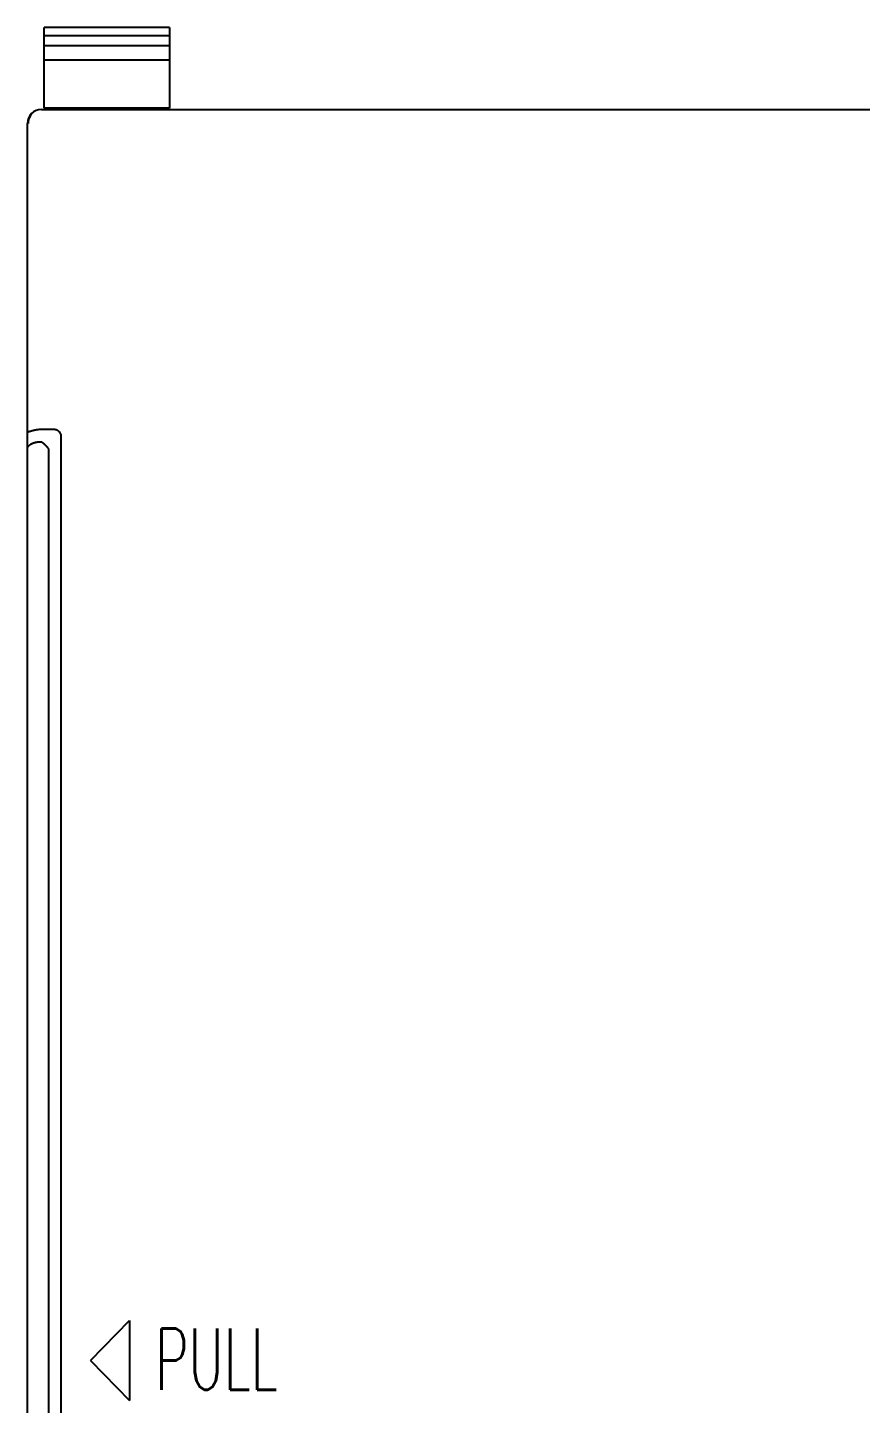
# Model space of a CAD drawing. Extents: x 147 to 432, y 261 to 358.
# Drawn here: x 147.41 to 177.36, y 308.93 to 358.43 of the extents above; entities that cross this region are included whole.
import ezdxf

# ---------------------------------------------------------------- set-up
doc = ezdxf.new("R2010")
doc.units = 0
doc.header["$MEASUREMENT"] = 0
doc.layers.get('0').update_dxf_attribs({"linetype": 'CONTINUOUS'})
doc.styles.get("Standard").update_dxf_attribs({"font": 'txt.shx'})

msp = doc.modelspace()

# ---------------------------------------------------------------- linework, layer by layer
at = {"color": 7, "linetype": 'Continuous'}
for p, q in [((148.00553, 358.14004), (152.50553, 358.14004)), ((148.00553, 357.77682), (152.50553, 357.77682)), ((148.00553, 357.26005), (152.50553, 357.26005))]:
    msp.add_line(p, q, dxfattribs=at)
for points in [[(148.00553, 355.52723), (148.00553, 358.42723)], [(152.50553, 358.42723), (148.00553, 358.42723)], [(152.50553, 358.42723), (152.50553, 355.52723)], [(147.90553, 355.47723), (186.10656, 355.47723)], [(152.50553, 355.52723), (148.00553, 355.52723)], [(149.50553, 355.47726), (149.50553, 355.52723)], [(150.00553, 355.47726), (150.00553, 355.52723)], [(150.50553, 355.52723), (150.50553, 355.47726)], [(151.00553, 355.52723), (151.00553, 355.47726)], [(147.40553, 265.97723), (147.40553, 354.97723)], [(147.40556, 343.27726), (147.40578, 343.28474), (147.406053, 343.28851), (147.40644, 343.29227), (147.406954, 343.296073), (147.40758, 343.29986), (147.40832, 343.303687), (147.40917, 343.30749), (147.410154, 343.31134), (147.41125, 343.31516), (147.41247, 343.319018), (147.4138, 343.32284), (147.415281, 343.326712), (147.41687, 343.33054), (147.418592, 343.334414), (147.42042, 343.33824), (147.422398, 343.342107), (147.42448, 343.34592), (147.42671, 343.349775), (147.42904, 343.35357), (147.431532, 343.357412), (147.43412, 343.36119), (147.436859, 343.365009), (147.43969, 343.36876), (147.442691, 343.372546), (147.44578, 343.37626), (147.449028, 343.380012), (147.45236, 343.38369), (147.455866, 343.387398), (147.45945, 343.39103), (147.463193, 343.394689), (147.46701, 343.39827), (147.471005, 343.401874), (147.47507, 343.4054), (147.479292, 343.40894), (147.48358, 343.4124), (147.488044, 343.415875), (147.49257, 343.41927), (147.497251, 343.42267), (147.50199, 343.42599), (147.506888, 343.429305), (147.51184, 343.43254), (147.516945, 343.435775), (147.5221, 343.43893), (147.527412, 343.442075), (147.53277, 343.44514), (147.538269, 343.448194), (147.54381, 343.45117), (147.54949, 343.454119), (147.55521, 343.45699), (147.561057, 343.459838), (147.56694, 343.46261), (147.572953, 343.465353), (147.579, 343.46802), (147.585154, 343.470657), (147.59134, 343.47322), (147.597636, 343.475737), (147.60396, 343.47818), (147.610377, 343.480591), (147.61682, 343.48293), (147.623353, 343.485215), (147.62991, 343.48743), (147.636544, 343.489605), (147.6432, 343.49171), (147.649925, 343.493759), (147.65667, 343.49574), (147.663466, 343.497673), (147.67028, 343.49954), (147.677147, 343.501348), (147.68403, 343.50309), (147.690947, 343.504782), (147.69788, 343.50641), (147.704838, 343.507981), (147.71181, 343.50949), (147.718804, 343.51094), (147.72581, 343.51233), (147.732819, 343.51366), (147.73984, 343.51493), (147.74686, 343.516144), (147.75389, 343.5173), (147.760946, 343.518406), (147.76801, 343.51946), (147.775296, 343.520475), (147.78259, 343.52143), (147.790191, 343.522352), (147.7978, 343.5232), (147.805022, 343.524001), (147.81225, 343.52475), (147.818839, 343.525402), (147.82543, 343.52604), (147.834072, 343.526655), (147.84272, 343.52718), (147.856255, 343.527822), (147.8698, 343.52822), (147.887663, 343.528777), (147.90553, 343.52918)], [(147.90553, 343.97723), (148.35359, 343.97723)], [(147.90553, 343.52918), (147.91454, 343.52238), (147.919064, 343.518917), (147.92357, 343.51543), (147.928109, 343.511876), (147.93263, 343.5083), (147.937179, 343.504671), (147.94171, 343.50102), (147.946264, 343.497316), (147.9508, 343.49359), (147.955354, 343.489806), (147.95989, 343.486), (147.964439, 343.482151), (147.96897, 343.47828), (147.973509, 343.474356), (147.97803, 343.47041), (147.98256, 343.466421), (147.98707, 343.46241), (147.991585, 343.458361), (147.99608, 343.45429), (148.00057, 343.450181), (148.00504, 343.44605), (148.00951, 343.441885), (148.01396, 343.4377), (148.0184, 343.433485), (148.02282, 343.42925), (148.02723, 343.424985), (148.03162, 343.4207), (148.03599, 343.41639), (148.04034, 343.41206), (148.04467, 343.40771), (148.04898, 343.40334), (148.05326, 343.398955), (148.05752, 343.39455), (148.06176, 343.390125), (148.06598, 343.38568), (148.070171, 343.381225), (148.07434, 343.37675), (148.078465, 343.372285), (148.08257, 343.3678), (148.086615, 343.363344), (148.09064, 343.35887), (148.094676, 343.35432), (148.09869, 343.34975), (148.102743, 343.345092), (148.10677, 343.34041), (148.110535, 343.336018), (148.11428, 343.33161), (148.117643, 343.327633), (148.121, 343.32365), (148.125161, 343.318558), (148.12929, 343.31344), (148.135487, 343.305638), (148.1416, 343.29777), (148.149548, 343.287537), (148.15744, 343.27726)], [(148.60553, 343.7253), (148.60553, 277.22917)], [(148.15746, 343.27723), (148.15746, 277.67723)], [(149.66453, 310.47723), (151.06756, 311.92061)], [(151.06756, 311.92061), (151.06756, 309.03386)], [(149.66453, 310.47723), (151.06756, 309.03386)]]:
    msp.add_lwpolyline(points, dxfattribs=at)
for points in [[(147.40556, 343.84207, -0.139215), (147.408483, 343.859486, -0.105975), (147.41958, 343.87334), (147.434399, 343.883299), (147.449989, 343.890724), (147.466613, 343.89709), (147.483595, 343.902697), (147.50073, 343.907822), (147.51795, 343.912653), (147.535217, 343.917316), (147.552506, 343.921896), (147.569807, 343.926432), (147.586308, 343.930688), (147.603651, 343.935056), (147.621026, 343.939298), (147.638436, 343.943394), (147.655884, 343.947326), (147.674086, 343.951226), (147.691616, 343.954771), (147.709538, 343.95817), (147.727151, 343.961276), (147.744805, 343.964143), (147.762497, 343.966761), (147.780227, 343.969115), (147.797991, 343.971195), (147.815786, 343.972988), (147.832837, 343.974426), (147.850682, 343.975626), (147.868546, 343.9765), (147.886423, 343.977039), (147.904307, 343.977248)], [(148.3536, 343.97725), (148.37973, 343.975684, -0.029033), (148.405666, 343.971129), (148.430658, 343.963767), (148.454852, 343.953747), (148.477792, 343.941373), (148.499492, 343.926735), (148.519693, 343.910069), (148.538267, 343.891502), (148.554989, 343.871247), (148.569635, 343.849537), (148.582061, 343.82649), (148.592033, 343.802391), (148.599423, 343.777271), (148.603932, 343.751578), (148.60551, 343.72526)]]:
    msp.add_lwpolyline(points, format="xyb", dxfattribs=at)
for centre, radius, start, end in [((147.90553, 354.97723), 0.5, 90, 180), ((147.933845, 354.978493), 0.510417, 138.563672, 180.141746)]:
    msp.add_arc(centre, radius, start, end, dxfattribs=at)

# ---------------------------------------------------------------- texts
at = {"color": 7, "linetype": 'Continuous', "width": 0.607792}
msp.add_text('PULL', height=2.2, dxfattribs=at).set_placement((151.99546, 309.42574))

doc.saveas('drawing.dxf')
